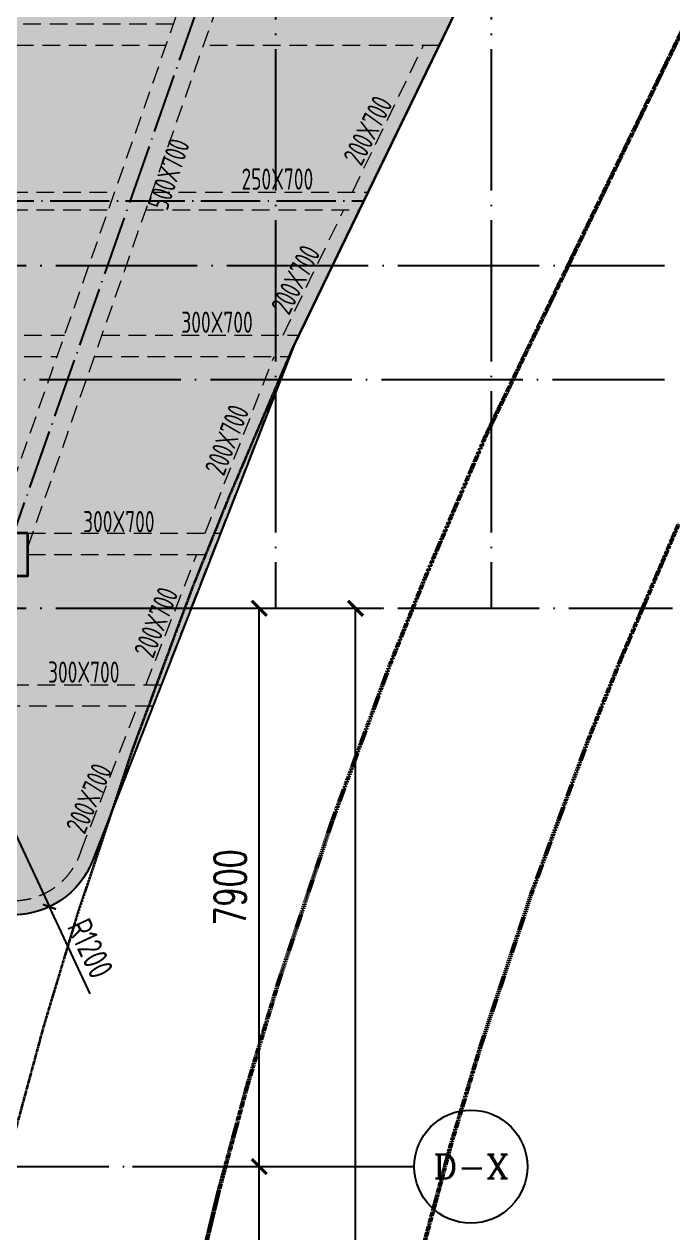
# Model space of a CAD drawing. Header units: millimetres. Extents: x 1089227 to 13101469, y 618865 to 10240562.
# Drawn here: x 2372865 to 2382044, y 4928875 to 4945975 of the extents above; entities that cross this region are included whole.
import ezdxf
from ezdxf.enums import TextEntityAlignment as Align

# ---------------------------------------------------------------- set-up
doc = ezdxf.new("R2010")
doc.units = ezdxf.units.MM
doc.header["$LTSCALE"] = 1000
doc.header["$PDMODE"] = 3
doc.header["$PDSIZE"] = 200
for name, pattern in [('A09-G-CTRL-用地红线+建筑退线_设计区$0$A02-G-MAIN-用地红线+退线_设计区$0$Redline1', [20, 10, -2, 2, -2, 2, -2]), ('A09-G-CTRL-用地红线+建筑退线_设计区$0$Controlline1', [12.799999999999999, 8, -1.6, 1.6, -1.6]), ('DOTE', [2.4200000000000004, 2, -0.2, 0.02, -0.2]), ('GB_DASHDOT3', [1.0675, 0.84, -0.105, 0.0175, -0.105]), ('HIDDEN', [0.375, 0.25, -0.125])]:
    doc.linetypes.add(name, pattern=pattern)
doc.layers.get('0').update_dxf_attribs({"linetype": 'CONTINUOUS'})
doc.layers.get('Defpoints').update_dxf_attribs({"linetype": 'CONTINUOUS'})
for name, color, linetype, lineweight in [('A09-G-CTRL-用地红线+建筑退线_设计区$0$Z-REDL(用地红线)', 10, 'CONTINUOUS', 60), ('A09-G-CTRL-用地红线+建筑退线_设计区$0$Z-REDL-CTRL(建筑控制线)', 40, 'CONTINUOUS', 35), ('S-BEAM-DASH', 4, 'HIDDEN', 0), ('S-BEAM-SE-DASH', 3, 'HIDDEN', 0), ('S-COLU', 30, 'CONTINUOUS', 0), ('S-SLAB-HATCH', 73, 'CONTINUOUS', 0)]:
    doc.layers.add(name, color=color, linetype=linetype, lineweight=lineweight)
for name, color, linetype in [('AXIS', 3, 'CONTINUOUS'), ('AXIS_TEXT', 7, 'CONTINUOUS'), ('DIM', 3, 'CONTINUOUS'), ('DOTE', 1, 'DOTE'), ('LWK-轴线-编号', 7, 'CONTINUOUS'), ('PUB_DIM', 3, 'CONTINUOUS'), ('S-BEAM-TEXT-DD', 7, 'CONTINUOUS'), ('S-GRID-DE', 11, 'GB_DASHDOT3'), ('降板范围', 7, 'CONTINUOUS')]:
    doc.layers.add(name, color=color, linetype=linetype)
doc.styles.add('_TCH_AXIS', font='COMPLEX', dxfattribs={"bigfont": 'AllInOneBig.shx'})
doc.styles.add('_TCH_DIM_T3', font='SIMPLEX', dxfattribs={"width": 0.7058823529411765, "bigfont": 'AllInOneBig.shx'})
doc.styles.add('COMPLEX', font='COMPLEX', dxfattribs={"bigfont": 'AllInOneBig.shx'})
doc.styles.add('TSSD_Dimension', font='tssdeng.shx', dxfattribs={"width": 0.75, "bigfont": 'Hztxt.shx'})
doc.styles.add('TSSD_Rein', font='tssdeng.shx', dxfattribs={"width": 0.7, "bigfont": 'hztxt.shx'})
doc.dimstyles.new('_TCH_ARCH&&150', dxfattribs={"dimtxt": 446.25, "dimasz": 150, "dimexe": 375, "dimexo": 450, "dimgap": 189.375, "dimtad": 1, "dimdec": 0, "dimzin": 0, "dimdsep": 46, "dimtxsty": '_TCH_DIM_T3', "dimblk": 'ARCHTICK', "dimcen": 0.09, "dimclrt": 7, "dimazin": 2, "dimtfac": 1, "dimtdec": 0, "dimtix": 1, "dimtmove": 2, "dimatfit": 3, "dimfxl": 0, "dimtolj": 1, "dimtzin": 0, "dimarcsym": 0})
doc.dimstyles.new('TSSD_100_100', dxfattribs={"dimtxt": 350, "dimasz": 100, "dimexe": 150, "dimexo": 250, "dimgap": 100, "dimtad": 1, "dimdec": 0, "dimzin": 0, "dimdsep": 46, "dimtxsty": 'TSSD_Dimension', "dimblk": 'ARCHTICK', "dimblk1": 'ARCHTICK', "dimblk2": 'ARCHTICK', "dimcen": 0, "dimdle": 100, "dimclrt": 7, "dimadec": 0, "dimazin": 0, "dimtfac": 1, "dimtdec": 0, "dimtix": 1, "dimtmove": 2, "dimatfit": 3, "dimfxl": 0, "dimtolj": 1, "dimtzin": 0, "dimarcsym": 0})

# ---------------------------------------------------------------- blocks, each defined once
blk = doc.blocks.new('0323最综用地红线')
at = {"layer": 'A09-G-CTRL-用地红线+建筑退线_设计区$0$Z-REDL(用地红线)', "color": 1, "linetype": 'A09-G-CTRL-用地红线+建筑退线_设计区$0$A02-G-MAIN-用地红线+退线_设计区$0$Redline1', "ltscale": 0.0005}
for points in [[(8341278.149706203, 3653371.388004569), (8340462.010931809, 3651462.11654642), (8340004.334393818, 3650329.185751228), (8339215.015527565, 3648196.798420696), (8338481.52122267, 3645998.961733131), (8338065.23205312, 3644618.670703201), (8337678.077803928, 3643189.890948562), (8337310.381572563, 3641673.8106468), (8336945.234833796, 3639961.278060703), (8336652.743021805, 3638416.140999107), (8336242.152065117, 3635694.631294994), (8335993.727381069, 3633499.526473789), (8335758.206479866, 3630074.773941783), (8335732.871614773, 3627947.720077304), (8335760.837872107, 3625910.438091544), (8335912.992287952, 3623089.844353942), (8336083.901280243, 3621295.188365726), (8336291.333136398, 3619274.997278957), (8336618.218913395, 3616287.164337425), (8337494.146104176, 3608019.676716594), (8338970.06728657, 3602117.291040687), (8340239.28610738, 3597080.627106933), (8341549.866243202, 3591837.833986072), (8335780.753879864, 3582877.346134929)], [(8352117.609691245, 3682596.687970171), (8339195.550523872, 3655957.081904678), (8338546.777266354, 3654614.120111789), (8337691.661503015, 3652613.666057187), (8337206.208465151, 3651411.977417804), (8336384.698251523, 3649192.623432564), (8335621.951142864, 3646907.133869037), (8335180.756784557, 3645444.264643097), (8334772.031023985, 3643935.875950153), (8334385.051229537, 3642340.285912789), (8334003.997148126, 3640553.14813447), (8333694.670830247, 3638919.079971575), (8333267.431198169, 3636087.218271398), (8333005.328341289, 3633771.251776387), (8332759.433395878, 3630195.648368789), (8332732.626371861, 3627944.995609439), (8332761.947563195, 3625809.009581993), (8332920.665307333, 3622866.746798024), (8333098.4619452, 3620999.766035), (8333308.042842624, 3618958.645308513)]]:
    blk.add_lwpolyline(points, dxfattribs=at)
at = {"layer": 'A09-G-CTRL-用地红线+建筑退线_设计区$0$Z-REDL-CTRL(建筑控制线)', "linetype": 'A09-G-CTRL-用地红线+建筑退线_设计区$0$Controlline1', "ltscale": 0.0005, "flags": 128}
blk.add_lwpolyline([(8299567.093215616, 3686108.282333316), (8326626.071345838, 3675264.701116611), (8336400.445386032, 3687495.09449033), (8338982.67898412, 3690877.945131587), (8341712.356904473, 3688883.318211535), (8341723.503734514, 3688833.857688597), (8348491.686237419, 3681995.511745099), (8336495.293274839, 3657264.222515059), (8335815.404825329, 3655856.852219581), (8334921.31207266, 3653765.215568515), (8334408.082535523, 3652494.769084472), (8333554.380973475, 3650188.44844522), (8332762.381061722, 3647815.306005108), (8332296.281514066, 3646269.858583396), (8331865.984242821, 3644681.860952597), (8331459.720885061, 3643006.761179155), (8331062.759461192, 3641145.018208592), (8330736.598636917, 3639422.018944121), (8330292.710330297, 3636479.805248437), (8330016.929300602, 3634042.97707931), (8329760.660310352, 3630316.522796807), (8329732.381127472, 3627942.271141254), (8329763.057252809, 3625707.581072885), (8329928.33832519, 3622643.649241911), (8330113.022608265, 3620704.343704203), (8330324.752547091, 3618642.293338578), (8330652.693454684, 3615644.816191166), (8331571.697014747, 3606970.749864615), (8333150.616431344, 3600656.461908386), (8334419.781741403, 3595620.01031931), (8335099.155116553, 3592902.271848949), (8332161.887207123, 3588340.156958803), (8329462.184761038, 3587872.848112287), (8325134.79320927, 3587048.577428805), (8322509.766775178, 3586514.917590722), (8319524.683085377, 3585891.363979917), (8317926.196363418, 3585544.420633877), (8316578.084204761, 3585248.628358318), (8315534.906742402, 3585011.415251774), (8313299.550735274, 3584499.201774532), (8310791.315167504, 3583894.185977275), (8309251.031513101, 3583536.751752205), (8305739.795718898, 3582636.685002232), (8303918.33151557, 3582155.99132495), (8302103.552484466, 3581667.869902044), (8299703.371340921, 3581012.092592765), (8297226.877807559, 3580315.204628596), (8295056.006653248, 3579682.190365593), (8292997.737470317, 3579074.388334795), (8290642.814830927, 3578357.875615356), (8288572.283325966, 3577709.861031678), (8287590.605644056, 3577397.612891411), (8286161.346221207, 3576939.843686928), (8284503.08387851, 3576400.870583113), (8282623.713400322, 3575767.329120809), (8281086.11593048, 3575247.122003518), (8278146.172888153, 3574222.126995864), (8273894.176300137, 3572679.613708821), (8272470.530692287, 3572149.31682561), (8271088.879841806, 3571639.818242454), (8267887.753401484, 3570407.055361364), (8264331.194981564, 3568999.579160165), (8260702.431608967, 3567515.322565791), (8258549.454455587, 3566609.421738561), (8254947.269165111, 3565065.752374061), (8252184.535779869, 3563832.227339473), (8250834.401046311, 3563231.69634013), (8249176.009828395, 3562470.331946612), (8247994.321773401, 3561929.584294369), (8245505.133448753, 3560753.515431886), (8242980.130465874, 3559544.050589642), (8239800.857330593, 3558012.55615506), (8237959.030073505, 3557076.396117584), (8235838.324857459, 3555995.796814084), (8233384.113380876, 3554698.466140958), (8228449.726492155, 3552050.679836135), (8226177.936171644, 3550787.248203635), (8222141.398328939, 3548504.397308144), (8215629.389281142, 3544666.816968578), (8213710.477130046, 3543496.904743787), (8193656.548461433, 3531174.958731439), (8180322.029709456, 3522989.576904636), (8166408.32330324, 3514439.62460948), (8156991.327953783, 3508657.616485883), (8151138.069604708, 3505062.479060189), (8142685.350618959, 3507267.484605566), (8121170.549411217, 3545746.981619653), (8120724.270050891, 3546549.090152044), (8120232.617641913, 3547382.869809506), (8119271.970613617, 3548966.855575787), (8118108.402615755, 3550752.438236819), (8117067.317521801, 3552244.158747239), (8115806.191482066, 3553969.979561751), (8115672.150322764, 3554140.472888079), (8146430.595110897, 3575790.209937998), (8162145.917332578, 3587599.021763615), (8162295.486480026, 3588124.857475675), (8199863.46857093, 3615253.431720762), (8204214.912321947, 3618404.236077902), (8231584.37037266, 3638166.875597456), (8260590.431688452, 3655826.06599401), (8295375.504229994, 3680010.23527451)], close=True, dxfattribs=at)
blk = doc.blocks.new('_AXISO')
blk.add_circle((0, 0), 0.5)
at = {"layer": 'AXIS_TEXT', "style": 'COMPLEX', "width": 1.041666666666667}
blk.add_attdef('A', text='', height=0.56, dxfattribs=at).set_placement((-0.25, -0.28), (0.25, -0.28), align=Align.FIT)
blk = doc.blocks.new('_ArchTick')
at = {"color": 0, "linetype": 'ByBlock', "const_width": 0.3}
blk.add_lwpolyline([(-0.7071067811865476, -0.7071067811865476), (0.7071067811865476, 0.7071067811865476)], dxfattribs=at)
blk = doc.blocks.new('*D528')
at = {"layer": 'Defpoints', "color": 0, "transparency": 16777216}
for p in [(-408.3720060763881, 104600), (-231.6454008622095, 104600), (-408.3720060763881, 96700)]:
    blk.add_point(p, dxfattribs=at)
at = {"layer": 'PUB_DIM', "color": 0, "lineweight": -2, "transparency": 16777216}
for p, q in [((-231.6454008622113, 96700), (-231.6454008622095, 104600)), ((41.62799392361192, 104600), (143.3545991377905, 104600)), ((41.62799392361192, 96700), (143.3545991377888, 96700))]:
    blk.add_line(p, q, dxfattribs=at)
at = {"layer": 'PUB_DIM', "color": 0, "lineweight": -2, "transparency": 16777216, "xscale": 150, "yscale": 150, "zscale": 150}
for p, rotation in [((-231.6454008622095, 104600), 90), ((-231.6454008622113, 96700), 270)]:
    blk.add_blockref('_ArchTick', p, dxfattribs=dict(at, rotation=rotation))
at = {"layer": 'PUB_DIM', "color": 7, "transparency": 16777216, "insert": (-644.1454008622266, 100650), "char_height": 446.25, "attachment_point": 5, "rotation": 90, "style": '_TCH_DIM_T3'}
blk.add_mtext('\\A1;7900', dxfattribs=at)
blk = doc.blocks.new('*D529')
at = {"layer": 'Defpoints', "color": 0, "transparency": 16777216}
for p in [(-408.3720060763881, 112500.0000000033), (-231.6454008622095, 112500.0000000033), (-408.3720060763881, 104600)]:
    blk.add_point(p, dxfattribs=at)
at = {"layer": 'PUB_DIM', "color": 0, "lineweight": -2, "transparency": 16777216}
for p, q in [((-231.6454008622113, 104600), (-231.6454008622095, 112500.0000000033)), ((41.62799392361197, 112500.0000000033), (143.3545991377905, 112500.0000000033)), ((41.62799392361192, 104600), (143.3545991377888, 104600))]:
    blk.add_line(p, q, dxfattribs=at)
at = {"layer": 'PUB_DIM', "color": 0, "lineweight": -2, "transparency": 16777216, "xscale": 150, "yscale": 150, "zscale": 150}
for p, rotation in [((-231.6454008622095, 112500.0000000033), 90), ((-231.6454008622113, 104600), 270)]:
    blk.add_blockref('_ArchTick', p, dxfattribs=dict(at, rotation=rotation))
at = {"layer": 'PUB_DIM', "color": 7, "transparency": 16777216, "insert": (-644.1454008622279, 108550.0000000016), "char_height": 446.25, "attachment_point": 5, "rotation": 90, "style": '_TCH_DIM_T3'}
blk.add_mtext('\\A1;7900', dxfattribs=at)
blk = doc.blocks.new('*D398')
at = {"layer": 'Defpoints', "color": 0, "transparency": 16777216}
for p in [(-2027.289281083271, 112500.0000000033), (1129.354820819572, 112500.0000000033), (-2027.289281083271, 65100.00000000186)]:
    blk.add_point(p, dxfattribs=at)
at = {"layer": 'PUB_DIM', "color": 0, "lineweight": -2, "transparency": 16777216}
for p, q in [((-1577.289281083271, 112500.0000000033), (1504.354820819572, 112500.0000000033)), ((1129.354820819561, 65100.00000000186), (1129.354820819572, 112500.0000000033)), ((-1577.289281083271, 65100.00000000186), (1504.354820819561, 65100.00000000186))]:
    blk.add_line(p, q, dxfattribs=at)
at = {"layer": 'PUB_DIM', "color": 0, "lineweight": -2, "transparency": 16777216, "xscale": 150, "yscale": 150, "zscale": 150}
for p, rotation in [((1129.354820819572, 112500.0000000033), 90), ((1129.354820819561, 65100.00000000186), 270)]:
    blk.add_blockref('_ArchTick', p, dxfattribs=dict(at, rotation=rotation))
at = {"layer": 'PUB_DIM', "color": 7, "transparency": 16777216, "insert": (716.8548208195521, 88800.00000000256), "char_height": 446.25, "attachment_point": 5, "rotation": 90, "style": '_TCH_DIM_T3'}
blk.add_mtext('\\A1;47400', dxfattribs=at)
blk = doc.blocks.new('1F柱网-0808')
at = {"layer": 'S-COLU', "lineweight": 35}
blk.add_lwpolyline([(181304.3172067581, 166253.9935651682), (180704.3172067562, 166253.9935651682), (180704.3172067562, 165653.9935651682), (181304.3172067581, 165653.9935651682)], close=True, dxfattribs=at)
blk = doc.blocks.new('2FJGBZ')
at = {"layer": 'S-SLAB-HATCH'}
h = blk.add_hatch(dxfattribs=at)
h.set_pattern_fill('FLEX', color=256, scale=50)
h.set_pattern_definition([(0, (-6326317.142432513, 1683260.446538338), (0, 317.5), [317.5, -317.5]), (45, (-6325999.642432513, 1683260.446538338), (2.220446049250313e-14, 317.5001371409153), [79.375, -290.263, 79.375, -449.013])])
edge = h.paths.add_edge_path()
edge.add_line((162230.4245430138, 169156.9530839361), (162230.4264998455, 173258.125932659))
edge.add_line((162230.4264998455, 173258.125932659), (164180.4207143439, 173258.0883259363))
edge.add_line((164180.4207143439, 173258.0883259363), (164180.4187597064, 173556.8654615087))
edge.add_line((164180.4187597064, 173556.8654615087), (165681.0091462238, 173556.8654615087))
edge.add_line((165681.0091462238, 173556.8654615087), (165680.4245492853, 178956.8654615087))
edge.add_line((165680.4245492853, 178956.8654615087), (165380.4245431814, 178956.9056094894))
edge.add_line((165380.4245431814, 178956.9056094894), (165381.0090917032, 179256.8898688648))
edge.add_line((165381.0090917032, 179256.8898688648), (165380.4245453691, 185056.8654615274))
edge.add_line((165380.4245453691, 185056.8654615274), (165880.2437342294, 185056.8654615274))
edge.add_line((165880.2437342294, 185056.8654615274), (165880.2437342294, 185456.8654615087))
edge.add_line((165880.2437342294, 185456.8654615087), (165880.4231809434, 185856.8683600016))
edge.add_line((165880.4231809434, 185856.8683600016), (166580.4231885485, 185856.8654615106))
edge.add_line((166580.4231885485, 185856.8654615106), (169679.5182953691, 185856.8654615106))
edge.add_line((169679.5182953691, 185856.8654615106), (169680.424545371, 187081.8654570924))
edge.add_line((169680.424545371, 187081.8654570924), (189563.1251764614, 187081.8654310293))
edge.add_arc((189563.1251764614, 186381.8654310293), 700, 0, 90, ccw=False)
edge.add_line((190263.1251764614, 186381.8654310293), (190261.1386369616, 179621.8685087003))
edge.add_line((190261.1386369616, 179621.8685087003), (185090.4928222662, 168953.0217371397))
edge.add_line((185090.4928222662, 168953.0217371397), (182222.3972696383, 161619.7759539122))
edge.add_arc((181104.831717914, 162056.8654615544), 1200.000000038212, 270.00010095286393, 338.6391042129307, ccw=False)
edge.add_line((181104.8338322658, 160856.8654615181), (179111.1296080668, 160856.8654615236))
edge.add_line((179111.1296080668, 160856.8654615236), (179111.1296080668, 160858.3748085452))
edge.add_line((179111.1296080668, 160858.3748085452), (178611.1296080668, 160858.3748085452))
edge.add_line((178611.1296080668, 160858.3748085452), (178611.1296080668, 160858.8898769757))
edge.add_line((178611.1296080668, 160858.8898769757), (176230.4245448699, 160856.8654615274))
edge.add_line((176230.4245448699, 160856.8654615274), (176230.4245453179, 161058.1430782126))
edge.add_line((176230.4245453179, 161058.1430782126), (170881.9935069764, 161058.2395215826))
edge.add_line((170881.9935069764, 161058.2395215826), (167281.7903819764, 161058.2395215826))
edge.add_line((167281.7903819764, 161058.2395215826), (167280.4245453607, 161658.2395215826))
edge.add_line((167280.4245453607, 161658.2395215826), (166980.4245453738, 161656.8654649276))
edge.add_line((166980.4245453738, 161656.8654649276), (166980.4245453738, 160756.8654615087))
edge.add_line((166980.4245453738, 160756.8654615087), (167480.4245453607, 160756.8654615087))
edge.add_line((167480.4245453607, 160756.8654615087), (167480.4245452816, 158756.8654615311))
edge.add_line((167480.4245452816, 158756.8654615311), (161981.7903819764, 158758.1535840826))
edge.add_line((161981.7903819764, 158758.1535840826), (161981.7903819764, 160158.2395215826))
edge.add_line((161981.7903819764, 160158.2395215826), (164681.7903819764, 160162.2754389001))
edge.add_line((164681.7903819764, 160162.2754389001), (164681.7903819764, 168756.8654615087))
edge.add_line((164681.7903819764, 168756.8654615087), (165381.7903819764, 168758.2395215826))
edge.add_line((165381.7903819764, 168758.2395215826), (165381.7903819764, 169158.2395215826))
edge.add_line((165381.7903819764, 169158.2395215826), (162230.4245430138, 169156.9530839361))
h.paths.add_polyline_path([(184966.7470941683, 186785.1691450197), (181863.1251849467, 186785.1719805058), (181863.1251849476, 181181.8657834968), (184963.2499690335, 181181.8651306303)], flags=16)
h.paths.add_polyline_path([(187362.3758535068, 184581.8658074737), (187363.1251848089, 186783.1101301825), (185166.7458480513, 186783.1101301825), (185165.9965167493, 184581.8658074737)], flags=16)
at = {"layer": 'S-BEAM-DASH'}
for p, q in [((180844.5124606816, 166253.9935651682), (184272.3181924298, 176039.299400623)), ((181304.3172067581, 166054.2068630373), (184725.1613028236, 175819.6394210644)), ((183367.6881271247, 173456.8654619167), (173981.1220018789, 173456.8654615087)), ((183262.5977255739, 173156.865461912), (173981.122001892, 173156.8654615087)), ((187131.8754019234, 173156.8654620806), (183792.3880208302, 173156.8654619362)), ((173181.2129125185, 171081.9214710984), (182535.727816646, 171081.8807871472)), ((183065.5173047576, 171081.8784830263), (186122.2346515469, 171081.8651889814)), ((173181.2118252367, 170831.9214711003), (182448.1526154419, 170831.8811680181)), ((182977.9421035526, 170831.8788638981), (186001.0726593742, 170831.8657159265)), ((173381.2122127451, 169056.8898616945), (181826.3707850194, 169056.8898616945)), ((182356.1610802654, 169056.8898616936), (185140.8324039485, 169056.8898616945)), ((173381.2122127451, 168756.8898616945), (181721.2803834714, 168756.8898616945)), ((182251.0706787175, 168756.8898616945), (185013.7839574171, 168756.8898616945)), ((181304.3172067581, 166253.9935651682), (184016.5314385612, 166253.9935651682)), ((181304.3172067581, 165953.9935651682), (183917.5470876629, 165953.9935651682)), ((183194.8723524641, 164106.2338384455), (180621.9396488899, 164106.2338384455)), ((183073.5258492734, 163806.2338384455), (180516.849247341, 163806.2338384446))]:
    blk.add_line(p, q, dxfattribs=at)
at = {"layer": 'S-BEAM-SE-DASH'}
for points in [[(181104.8317179475, 160856.8654615162, 0.3248482111787543), (182246.0035900511, 161685.7499022661), (185047.2390864138, 168863.7741853548), (190261.1375605576, 179626.4159503868)], [(181104.8317179475, 161056.8654615162, 0.3263703138888109), (182057.4962871112, 161752.842076459), (182858.835717679, 163806.2338384455)]]:
    blk.add_lwpolyline(points, format="xyb", dxfattribs=at)
for points in [[(185899.5478307549, 171081.866157474), (186904.769034273, 173156.8654620703)], [(184918.5599795152, 169056.8898616945), (185778.4370569577, 170831.8666841965)], [(183814.0778793991, 166253.9935651682), (184790.8371759728, 168756.8898616945)], [(182975.9111991432, 164106.2338384455), (183697.002397934, 165953.9935651682)]]:
    blk.add_lwpolyline(points, dxfattribs=at)
at = {"layer": 'S-GRID-DE'}
for p, q in [((179218.9595636819, 160857.359761985), (184581.9372537909, 176166.9720893139)), ((173080.4245453756, 170956.8654615162), (186061.2248391006, 170956.8654615162))]:
    blk.add_line(p, q, dxfattribs=at)
at = {"layer": '降板范围'}
blk.add_lwpolyline([(190261.1386369616, 179621.8685087003), (185090.4928222662, 168953.0217371397), (182222.3972696383, 161619.7759539122, -0.3087820826352377), (181104.8338322658, 160856.8654615181), (179111.1296080668, 160856.8654615236), (179111.1296080668, 160858.3748085452), (178611.1296080668, 160858.3748085452), (178611.1296080668, 160858.8898769757), (176230.4245448699, 160856.8654615274), (176230.4245453179, 161058.1430782126), (170881.9935069764, 161058.2395215826), (167281.7903819764, 161058.2395215826), (167280.4245453607, 161658.2395215826), (166980.4245453738, 161656.8654649276), (166980.4245453738, 160756.8654615087), (167480.4245453607, 160756.8654615087), (167480.4245452816, 158756.8654615311), (161981.7903819764, 158758.1535840826)], format="xyb", dxfattribs=at)
blk.add_blockref('1F柱网-0808', (0, 0))
blk = doc.blocks.new('ljm2')
at = {"layer": 'S-BEAM-TEXT-DD', "style": 'TSSD_Rein', "width": 0.7}
for s, height, rotation, p in [('200X700', 300, 63.32366055430068, (55895.77975519374, 94033.77099978179)), ('500X700', 300, 71.44745775019658, (53151.11497657746, 93403.01578114927)), ('200X700', 300, 63.32366055430068, (54873.22864195146, 91922.99892149214)), ('200X700', 300, 68.84655374708088, (53951.32495413534, 89649.43105940241)), ('200X700', 300, 68.84655374708088, (52950.02850177325, 87068.11159543786)), ('200X700', 299.9999999999999, 66.79901071490946, (51980.58793099038, 84578.84554665256))]:
    blk.add_text(s, height=height, rotation=rotation, dxfattribs=at).set_placement(p)
for s, p in [('250X700', (54200.31639533304, 93712.88008870557)), ('300X700', (53348.79523715936, 91687.90242504515)), ('300X700', (51959.1060605552, 88866.42245619372)), ('300X700', (51462.79020023346, 86737.22200162988))]:
    blk.add_text(s, height=300, dxfattribs=at).set_placement(p)
blk = doc.blocks.new('*D2477')
at = {"layer": 'Defpoints', "color": 0, "transparency": 16777216}
for p in [(-10340.6932454165, -28694.68879695609), (-9832.554571406912, -29781.79278829228)]:
    blk.add_point(p, dxfattribs=at)
at = {"layer": 'DIM', "color": 0, "lineweight": -2, "transparency": 16777216}
for p in [(-10340.6932454165, -28694.68879695609), (-9257.030520355844, -31013.06000924736)]:
    blk.add_line(p, (-9832.554571406912, -29781.79278829228), dxfattribs=at)
at = {"layer": 'DIM', "color": 0, "lineweight": -2, "transparency": 16777216, "xscale": 100, "yscale": 100, "zscale": 100, "rotation": 115.0525229529186}
blk.add_blockref('_ArchTick', (-9832.554571406912, -29781.79278829228), dxfattribs=at)
at = {"layer": 'DIM', "color": 7, "transparency": 16777216, "insert": (-9253.319658366376, -30371.56995192067), "char_height": 350, "attachment_point": 5, "rotation": 295.0525229529186, "style": 'TSSD_Dimension'}
blk.add_mtext('\\A1;R1200', dxfattribs=at)
blk = doc.blocks.new('裙房轴网260428')
at = {"layer": 'AXIS'}
for p, q in [((-2027.289282087237, 104600.0000000009), (1119.884608672932, 104600.0000000009)), ((-2027.289281083271, 104600), (1962.455822110176, 104600))]:
    blk.add_line(p, q, dxfattribs=at)
at = {"layer": 'DOTE', "color": 16, "linetype": 'DOTE'}
for p, q in [((-3.725290298461914e-09, 137349.7018559016), (-2.793967723846436e-09, 112500)), ((3049.999999996275, 137349.7018559016), (3049.999999997206, 112500)), ((-56350.0296058096, 117350), (5500.489638788626, 117350)), ((-8183.869776988402, 115735), (5500.489638788626, 115735)), ((-56350.0296058096, 112500), (5617.875340766273, 112500)), ((-64861.87932661828, 104600), (-1866.047384714708, 104600))]:
    blk.add_line(p, q, dxfattribs=at)
at = {"layer": 'AXIS'}
ref = blk.add_blockref('_AXISO', (2762.455822110176, 104600), dxfattribs=dict(at, xscale=1600, yscale=1600, zscale=1600))
ref.add_attrib('A', 'D-X', dxfattribs={"layer": 'LWK-轴线-编号', "height": 339.5880961501806, "style": '_TCH_AXIS'}).set_placement((2228.817385302857, 104430.2059519249), (3296.094258917496, 104430.2059519249), align=Align.FIT)
at = {"layer": 'PUB_DIM'}
for p1, p2, distance, picture, middle in [((-2027.289281083271, 65100.00000000186), (-2027.289281083271, 112500.0000000033), -3156.644101902843, '*D398', (716.8548208195521, 88800.00000000256)), ((-408.3720060763881, 104600), (-408.3720060763881, 112500.0000000033), -176.72660521417862, '*D529', (-644.1454008622279, 108550.0000000016)), ((-408.3720060763881, 96700), (-408.3720060763881, 104600), -176.72660521417862, '*D528', (-644.1454008622266, 100650))]:
    dim = blk.add_aligned_dim(p1=p1, p2=p2, distance=distance, dimstyle='_TCH_ARCH&&150', dxfattribs=at)
    dim.commit()
    dim.dimension.update_dxf_attribs({"geometry": picture, "text_midpoint": middle})
blk = doc.blocks.new('04地块地下轴网260428')
blk.add_blockref('裙房轴网260428', (0, 0))
blk = doc.blocks.new('DW2')
at = {"layer": 'DIM'}
dim = blk.add_radius_dim(center=(-10340.6932454165, -28694.68879695609), mpoint=(-9832.554571406912, -29781.79278829228), dimstyle='TSSD_100_100', dxfattribs=at)
dim.commit()
dim.dimension.update_dxf_attribs({"geometry": '*D2477', "text_midpoint": (-9253.319658366376, -30371.56995192067)})

msp = doc.modelspace()

# ---------------------------------------------------------------- block references
for name, p in [('2FJGBZ', (2191610.597502036, 4772518.421466112)), ('ljm2', (2321740.007405125, 4849921.04588633)), ('0323最综用地红线', (-5959157.568239232, 1285525.343427459)), ('04地块地下轴网260428', (2376423.722686758, 4825211.796274809)), ('DW2', (2383056.122465398, 4963269.975724585))]:
    msp.add_blockref(name, p)

doc.saveas('drawing.dxf')
